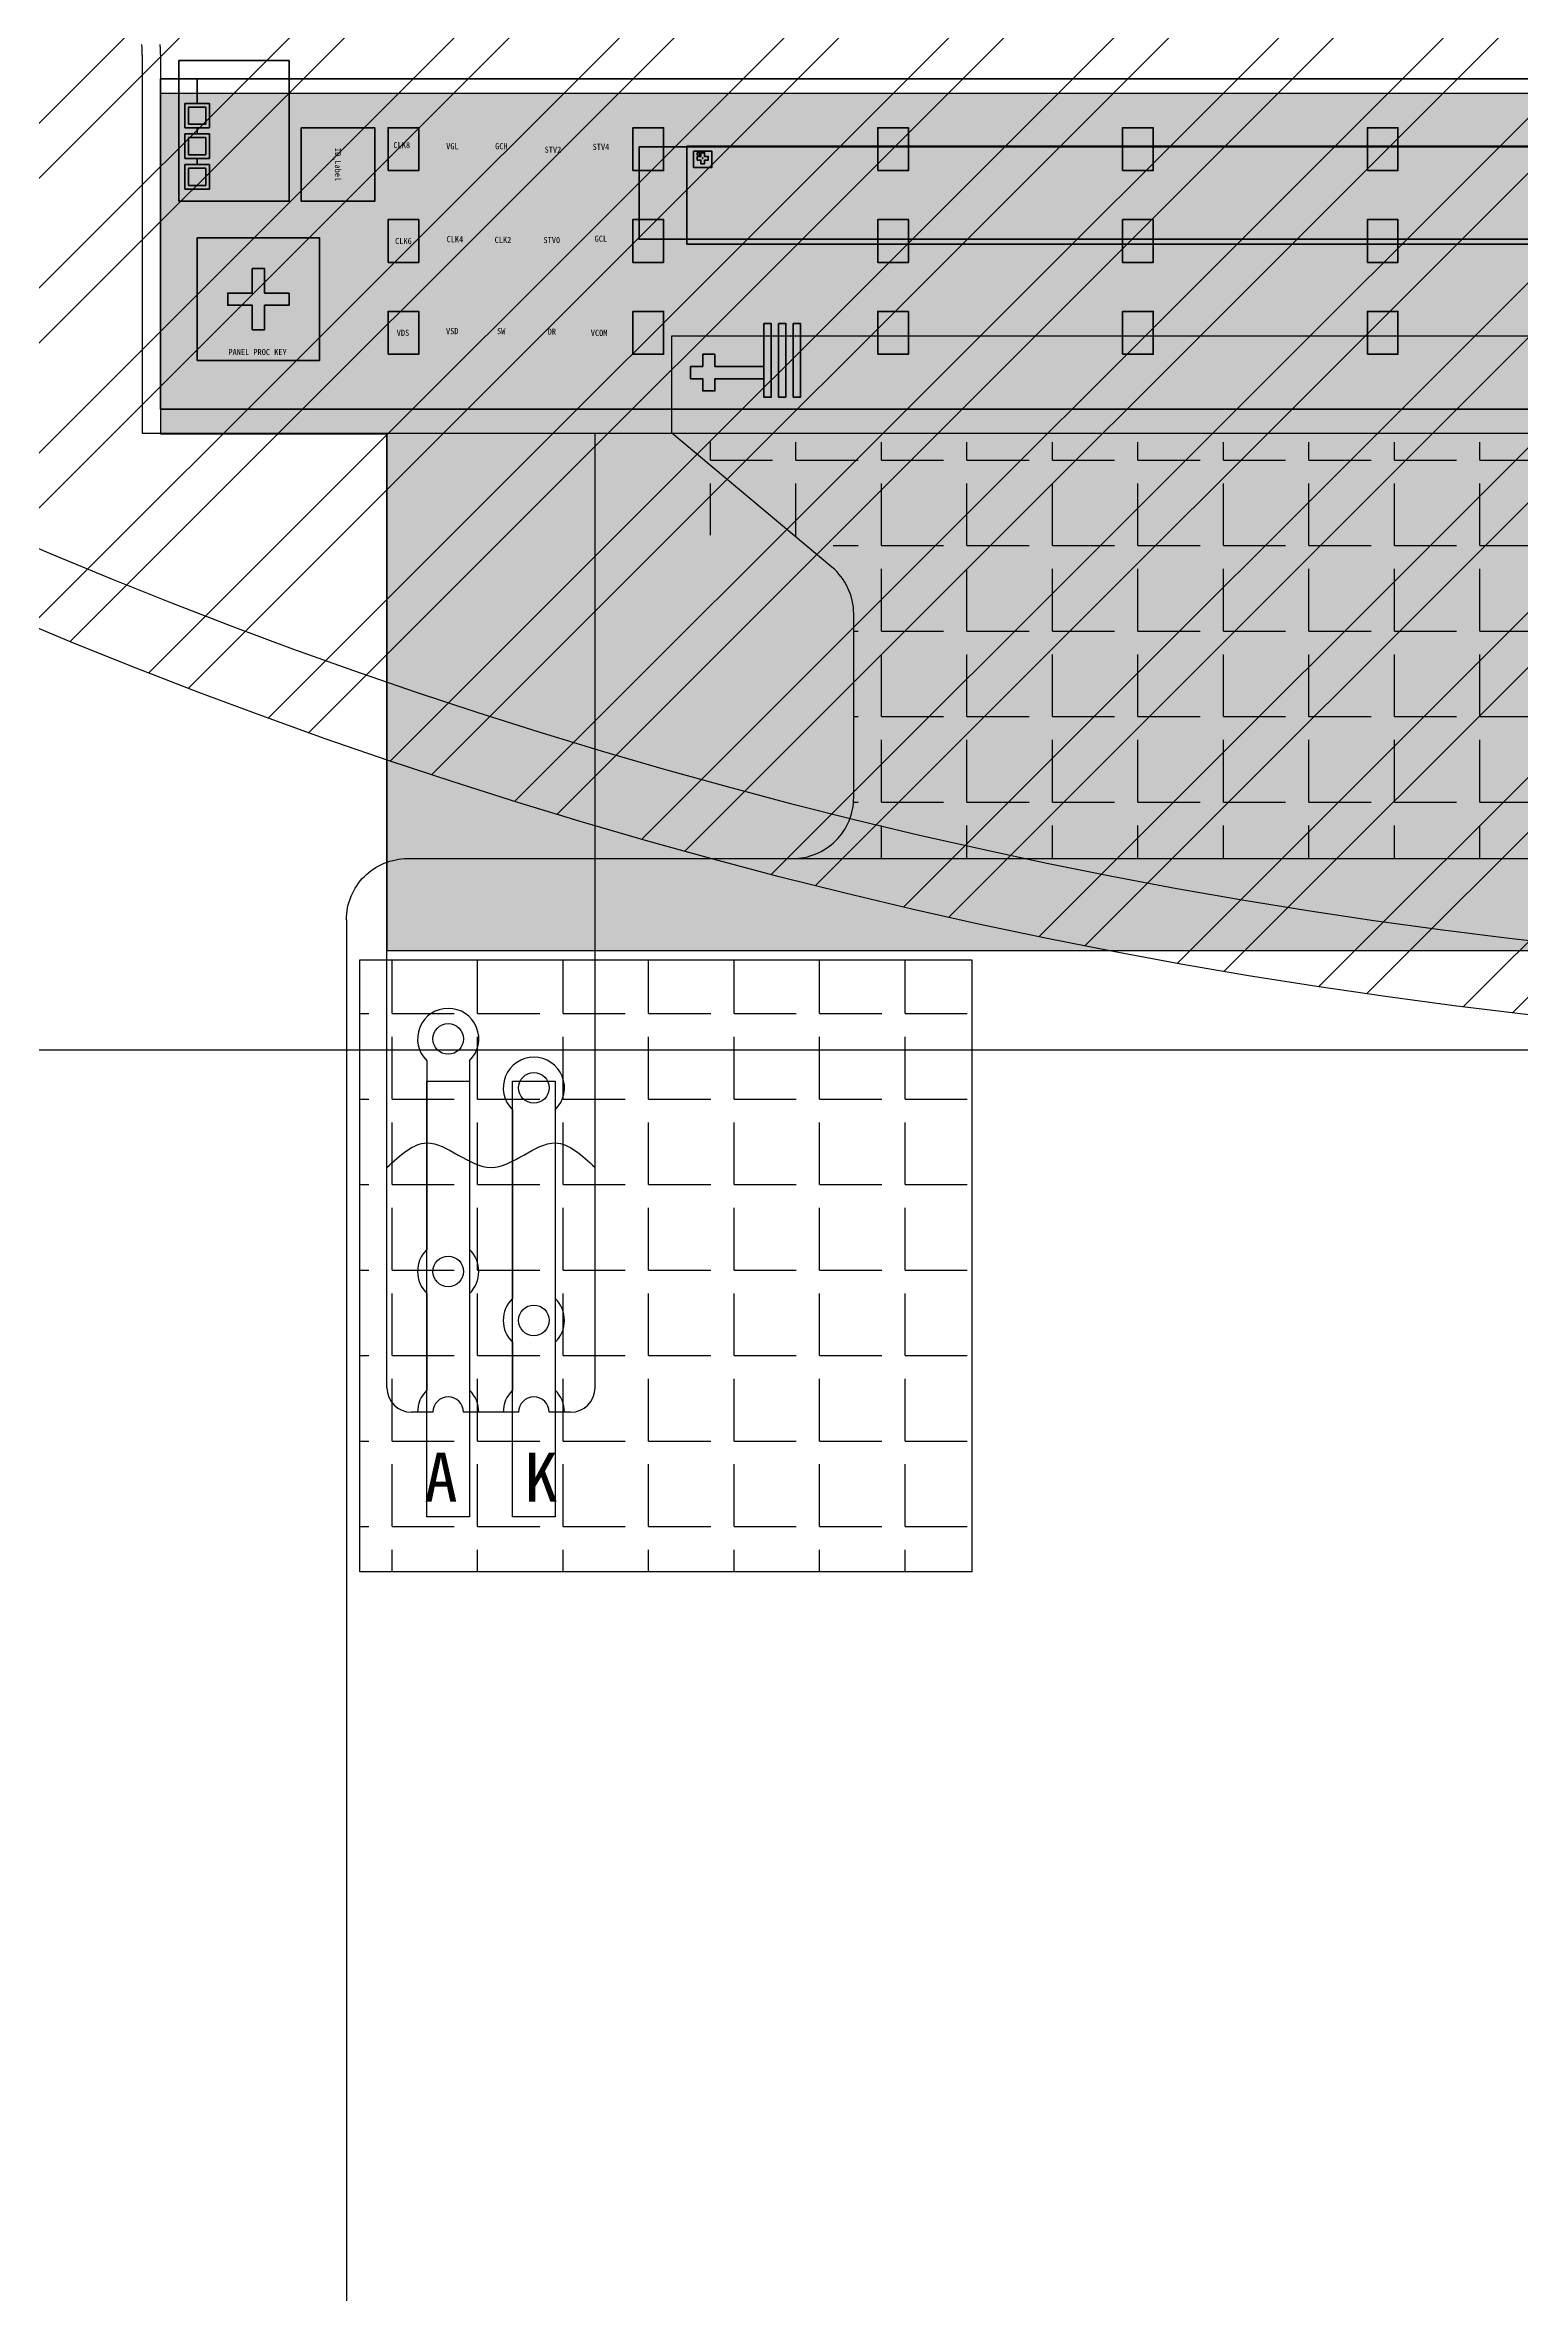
# Model space of a CAD drawing. Header units: millimetres. Extents: x 6107 to 6696, y -7540 to -7123.
# Drawn here: x 6220.71 to 6232.78, y -7377.37 to -7358.98 of the extents above; entities that cross this region are included whole.
import ezdxf
from ezdxf.enums import TextEntityAlignment as Align

# ---------------------------------------------------------------- set-up
doc = ezdxf.new("R2010")
doc.units = ezdxf.units.MM
doc.header["$LTSCALE"] = 32.67
doc.header["$PDMODE"] = 3
doc.header["$PDSIZE"] = 0.3125
doc.layers.get('0').update_dxf_attribs({"linetype": 'CONTINUOUS'})
doc.layers.get('Defpoints').update_dxf_attribs({"linetype": 'CONTINUOUS'})
for name, color, linetype in [('BL', 11, 'CONTINUOUS'), ('FPC', 5, 'CONTINUOUS'), ('ITO', 3, 'CONTINUOUS'), ('ITO.drawing', 3, 'CONTINUOUS'), ('L31.drawing', 2, 'CONTINUOUS'), ('L59.drawing', 7, 'CONTINUOUS'), ('LCD_FPC', 22, 'CONTINUOUS')]:
    doc.layers.add(name, color=color, linetype=linetype)
for name, color, linetype, lineweight in [('GATE.drawing', 3, 'CONTINUOUS', 100), ('hardFence.critical', 211, 'CONTINUOUS', 100), ('L190.P9', 7, 'CONTINUOUS', 100), ('LAYOUT.drawing', 140, 'CONTINUOUS', 100), ('OUTLINE.drawing', 190, 'CONTINUOUS', 100)]:
    doc.layers.add(name, color=color, linetype=linetype, lineweight=lineweight)
doc.styles.get("Standard").update_dxf_attribs({"font": 'txt', "width": 0.8})
doc.styles.add('宋', font='SimSun.ttf')
doc.styles.add('黑体', font='simhei.ttf')
doc.dimstyles.new('HJ', dxfattribs={"dimtxt": 3.5, "dimasz": 3.5, "dimexe": 1, "dimexo": 0.625, "dimgap": 0.5, "dimtad": 1, "dimtxsty": '黑体', "dimcen": 3.5, "dimclrd": 4, "dimclre": 4, "dimclrt": 4, "dimadec": 0, "dimazin": 0, "dimtfac": 1, "dimtmove": 0, "dimatfit": 3, "dimfxl": 1, "dimarcsym": 0})

# ---------------------------------------------------------------- blocks, each defined once
blk = doc.blocks.new('z_et_pad_unit')
at = {"layer": 'OUTLINE.drawing', "color": 3, "linetype": 'Continuous', "lineweight": 100}
blk.add_lwpolyline([(0, 0), (250, 0), (250, 350), (0, 350)], close=True, dxfattribs=at)
blk = doc.blocks.new('ST7701S_pad_location_Name_out_line')
at = {"layer": 'L59.drawing', "color": 4, "linetype": 'Continuous', "lineweight": 100}
blk.add_lwpolyline([(-12000, -400), (12000, -400), (12000, 400), (-12000, 400)], close=True, dxfattribs=at)
blk.add_lwpolyline([(-12000, -400), (12000, -400), (12000, 400), (-12000, 400)], close=True, dxfattribs=at)
blk.add_lwpolyline([(-12000, -400), (12000, -400), (12000, 400), (-12000, 400)], close=True, dxfattribs=at)
blk = doc.blocks.new('align_r')
at = {"layer": 'L31.drawing'}
for points in [[(-0.015, -0.045), (-0.015, -0.015), (-0.045, -0.015), (-0.045, 0.015), (-0.015, 0.015), (-0.015, 0.045), (0.015, 0.045), (0.015, 0.015), (0.045, 0.015), (0.045, -0.015), (0.015, -0.015), (0.015, -0.045), (-0.015, -0.045)], [(0.025, 0.025), (0.045, 0.025), (0.045, 0.045), (0.025, 0.045), (0.025, 0.025)]]:
    blk.add_lwpolyline(points, close=True, dxfattribs=at)
at = {"layer": 'L59.drawing'}
blk.add_lwpolyline([(-0.055, -0.055), (0.055, -0.055), (0.055, 0.055), (-0.055, 0.055), (-0.055, -0.055)], close=True, dxfattribs=at)
blk = doc.blocks.new('align_l')
at = {"layer": 'L31.drawing'}
for points in [[(-0.015, -0.045), (-0.015, -0.015), (-0.045, -0.015), (-0.045, 0.015), (-0.015, 0.015), (-0.015, 0.045), (0.015, 0.045), (0.015, 0.015), (0.045, 0.015), (0.045, -0.015), (0.015, -0.015), (0.015, -0.045), (-0.015, -0.045)], [(-0.045, 0.025), (-0.025, 0.025), (-0.025, 0.045), (-0.045, 0.045), (-0.045, 0.025)]]:
    blk.add_lwpolyline(points, close=True, dxfattribs=at)
at = {"layer": 'L59.drawing'}
blk.add_lwpolyline([(-0.055, -0.055), (0.055, -0.055), (0.055, 0.055), (-0.055, 0.055), (-0.055, -0.055)], close=True, dxfattribs=at)
blk = doc.blocks.new('ST7701S_pad_location_Name_pad_location')
at = {"color": 1, "linetype": 'Continuous', "lineweight": 100}
for name, p in [('ST7701S_pad_location_Name_out_line', (0, 0)), ('align_l', (-11870, 302)), ('align_r', (11870, 302))]:
    blk.add_blockref(name, p, dxfattribs=at)
blk = doc.blocks.new('A_MARK')
at = {"layer": 'hardFence.critical', "color": 211, "linetype": 'Continuous', "lineweight": 100}
for points in [[(-75, -75), (75, -75), (75, 56), (-75, 56)], [(-15, -45), (-15, -15), (-45, -15), (-45, 15), (-15, 15), (-15, 45), (15, 45), (15, 15), (45, 15), (45, -15), (15, -15), (15, -45)], [(-45, 25), (-25, 25), (-25, 45), (-45, 45)], [(-2, 0), (0, 0), (0, 2), (-2, 2)], [(-2, -2), (0, -2), (0, 0), (-2, 0)], [(0, 0), (2, 0), (2, 2), (0, 2)], [(0, -2), (2, -2), (2, 0), (0, 0)]]:
    blk.add_lwpolyline(points, close=True, dxfattribs=at)
blk = doc.blocks.new('JD9162_PAD')
at = {"layer": 'L190.P9', "color": 7, "linetype": 'Continuous', "lineweight": 100}
blk.add_lwpolyline([(-12390, -377), (12390, -377), (12390, 377), (-12390, 377)], close=True, dxfattribs=at)
at = {"color": 1, "linetype": 'Continuous', "lineweight": 100}
blk.add_blockref('A_MARK', (-11870, 285), dxfattribs=at)
at = {"color": 1, "linetype": 'Continuous', "lineweight": 100, "xscale": -1}
blk.add_blockref('A_MARK', (11870, 285), dxfattribs=at)
blk = doc.blocks.new('fpc_pad')
at = {"layer": 'OUTLINE.drawing', "color": 3, "linetype": 'Continuous', "lineweight": 100}
blk.add_lwpolyline([(0, 0), (60, 0), (60, 600), (0, 600)], close=True, dxfattribs=at)
blk = doc.blocks.new('fpc_pad_dummy')
at = {"layer": 'OUTLINE.drawing', "color": 3, "linetype": 'Continuous', "lineweight": 100}
blk.add_lwpolyline([(0, 0), (60, 0), (60, 600), (0, 600)], close=True, dxfattribs=at)
blk = doc.blocks.new('fpc_mark')
at = {"layer": 'GATE.drawing', "color": 3, "linetype": 'Continuous', "lineweight": 100}
blk.add_lwpolyline([(200, 300), (100, 300), (100, 200), (0, 200), (0, 100), (100, 100), (100, 0), (200, 0), (200, 100), (600, 100), (600, 200), (200, 200)], close=True, dxfattribs=at)
blk = doc.blocks.new('fpc_all')
at = {"color": 1, "linetype": 'Continuous', "lineweight": 100}
for name, p in [('fpc_pad', (1080.6, 0.6)), ('fpc_pad_dummy', (1200.6, 0.6)), ('fpc_pad_dummy', (23640.6, 0.6)), ('fpc_pad', (23760.6, 0.6)), ('fpc_mark', (480.6, 50.6))]:
    blk.add_blockref(name, p, dxfattribs=at)
at = {"color": 1, "linetype": 'Continuous', "lineweight": 100, "row_count": 1, "column_count": 186, "row_spacing": 601.2, "column_spacing": 120}
blk.add_blockref('fpc_pad', (1320.6, 0.6), dxfattribs=at)
at = {"color": 1, "linetype": 'Continuous', "lineweight": 100, "xscale": -1}
blk.add_blockref('fpc_mark', (24420.6, 50.6), dxfattribs=at)
blk = doc.blocks.new('align_mark_unit_Panel')
at = {"layer": 'GATE.drawing', "color": 3, "linetype": 'Continuous', "lineweight": 100}
blk.add_lwpolyline([(250, 50), (50, 50), (50, 250), (-50, 250), (-50, 50), (-250, 50), (-250, -50), (-50, -50), (-50, -250), (50, -250), (50, -50), (250, -50)], close=True, dxfattribs=at)
at = {"layer": 'OUTLINE.drawing', "color": 5, "linetype": 'Continuous', "lineweight": 100}
blk.add_lwpolyline([(-500, -500), (500, -500), (500, 500), (-500, 500)], close=True, dxfattribs=at)
at = {"layer": 'OUTLINE.drawing', "color": 6, "linetype": 'Continuous', "lineweight": 100}
blk.add_text('PANEL PROC KEY', height=50, dxfattribs=at).set_placement((-7, -432.1), align=Align.MIDDLE_CENTER)
blk = doc.blocks.new('ag_pad')
at = {"layer": 'GATE.drawing', "color": 3, "linetype": 'Continuous', "lineweight": 100}
for points in [[(-500, -725), (400, -725), (400, 275), (-350, 275), (-350, 75), (-250, 75), (-250, -125), (-350, -125), (-350, -175), (-250, -175), (-250, -375), (-350, -375), (-350, -425), (-250, -425), (-250, -625), (-450, -625), (-450, -425), (-350, -425), (-350, -375), (-450, -375), (-450, -175), (-350, -175), (-350, -125), (-450, -125), (-450, 75), (-350, 75), (-350, 275), (-500, 275)], [(-420, -95), (-280, -95), (-280, 45), (-420, 45)], [(-420, -345), (-280, -345), (-280, -205), (-420, -205)], [(-420, -595), (-280, -595), (-280, -455), (-420, -455)]]:
    blk.add_lwpolyline(points, close=True, dxfattribs=at)
at = {"layer": 'ITO.drawing', "color": 5, "linetype": 'Continuous', "lineweight": 100}
blk.add_lwpolyline([(-500, -725), (400, -725), (400, 425), (-500, 425)], close=True, dxfattribs=at)
at = {"layer": 'OUTLINE.drawing', "color": 190, "linetype": 'Continuous', "lineweight": 100}
blk.add_lwpolyline([(-500, -725), (400, -725), (400, 275), (-500, 275)], close=True, dxfattribs=at)
blk = doc.blocks.new('z_panel_id_shuzi')
at = {"layer": 'OUTLINE.drawing', "color": 5, "linetype": 'Continuous', "lineweight": 100}
blk.add_lwpolyline([(-200, -260), (400, -260), (400, 340), (-200, 340)], close=True, dxfattribs=at)
at = {"layer": 'OUTLINE.drawing', "color": 6, "linetype": 'Continuous', "lineweight": 100}
blk.add_text('ID_Label', height=50, dxfattribs=at).set_placement((99.99, 40), align=Align.MIDDLE_CENTER)
blk = doc.blocks.new('lcd1')
at = {"layer": 'LAYOUT.drawing', "color": 4, "linetype": 'Continuous', "lineweight": -3}
blk.add_lwpolyline([(492.809, -94.945), (492.811, -94.974), (492.812, -95.004), (492.814, -95.033), (492.815, -95.062), (492.817, -95.092), (492.818, -95.121), (492.821, -95.18), (492.822, -95.209), (492.823, -95.239), (492.824, -95.268), (492.825, -95.298), (492.826, -95.327), (492.827, -95.356), (492.828, -95.386), (492.829, -95.445), (492.83, -95.474), (492.831, -95.503), (492.831, -95.533), (492.832, -95.562), (492.832, -95.592), (492.832, -95.621), (492.833, -95.65), (492.833, -95.68), (492.833, -95.709), (492.833, -95.739), (492.833, -95.768), (492.833, -95.798), (492.833, -109.845), (655.833, -109.845)], dxfattribs=at)
blk.add_lwpolyline([(492.809, -94.945), (492.811, -94.974), (492.812, -95.004), (492.814, -95.033), (492.815, -95.062), (492.817, -95.092), (492.818, -95.121), (492.821, -95.18), (492.822, -95.209), (492.823, -95.239), (492.824, -95.268), (492.825, -95.298), (492.826, -95.327), (492.827, -95.356), (492.828, -95.386), (492.829, -95.445), (492.83, -95.474), (492.831, -95.503), (492.831, -95.533), (492.832, -95.562), (492.832, -95.592), (492.832, -95.621), (492.833, -95.65), (492.833, -95.68), (492.833, -95.709), (492.833, -95.739), (492.833, -95.768), (492.833, -95.798), (492.833, -109.845), (655.833, -109.845)], dxfattribs=at)
at = {"layer": 'LAYOUT.drawing', "color": 4, "linetype": 'Continuous', "lineweight": 0}
blk.add_lwpolyline([(492.809, -94.945), (492.811, -94.974), (492.812, -95.004), (492.814, -95.033), (492.815, -95.062), (492.817, -95.092), (492.818, -95.121), (492.821, -95.18), (492.822, -95.209), (492.823, -95.239), (492.824, -95.268), (492.825, -95.298), (492.826, -95.327), (492.827, -95.356), (492.828, -95.386), (492.829, -95.445), (492.83, -95.474), (492.831, -95.503), (492.831, -95.533), (492.832, -95.562), (492.832, -95.592), (492.832, -95.621), (492.833, -95.65), (492.833, -95.68), (492.833, -95.709), (492.833, -95.739), (492.833, -95.768), (492.833, -95.798), (492.833, -96.345), (655.833, -96.345)], dxfattribs=at)
at = {"layer": 'LAYOUT.drawing', "color": 140, "linetype": 'Continuous', "lineweight": 100}
blk.add_lwpolyline([(492.833, -109.845), (655.833, -109.845), (655.833, -96.345), (492.833, -96.345)], close=True, dxfattribs=at)
blk.add_lwpolyline([(492.833, -96.345), (655.833, -96.345)], dxfattribs=at)
at = {"color": 1, "linetype": 'Continuous', "lineweight": 100, "yscale": 0.005000000000000001, "zscale": 0.005000000000000001}
for name, p, xscale in [('ag_pad', (496.083, -97.72), 0.005000000000000001), ('JD9162_PAD', (574.333, -101.01), -0.005000000000000001), ('ST7701S_pad_location_Name_pad_location', (574.333, -101.095), -0.005000000000000001), ('align_mark_unit_Panel', (496.833, -105.345), 0.005000000000000001), ('fpc_all', (512.08, -109.348), 0.005000000000000001)]:
    blk.add_blockref(name, p, dxfattribs=dict(at, xscale=xscale))
at = {"color": 1, "linetype": 'Continuous', "lineweight": 100, "xscale": 0.005000000000000001, "yscale": 0.005000000000000001, "zscale": 0.005000000000000001, "rotation": 270}
blk.add_blockref('z_panel_id_shuzi', (499.883, -99.345), dxfattribs=at)
at = {"color": 1, "linetype": 'Continuous', "lineweight": 100, "xscale": 0.005000000000000001, "yscale": 0.005000000000000001, "zscale": 0.005000000000000001, "row_count": 1, "column_count": 5, "row_spacing": 3.500000000000001, "column_spacing": 2}
for p in [(502.133, -100.095), (502.133, -103.845), (502.133, -107.595)]:
    blk.add_blockref('z_et_pad_unit', p, dxfattribs=at)
at = {"layer": 'OUTLINE.drawing', "color": 6, "linetype": 'Continuous', "lineweight": 100}
for s, p in [('CLK8', (502.689, -99.051)), ('VGL', (504.758, -99.095)), ('GCH', (506.758, -99.095)), ('STV2', (508.863, -99.237)), ('STV4', (510.825, -99.122)), ('CLK6', (502.758, -102.97)), ('CLK4', (504.857, -102.893)), ('CLK2', (506.822, -102.922)), ('STV0', (508.818, -102.93)), ('GCL', (510.822, -102.872)), ('VDS', (502.738, -106.72)), ('VSD', (504.75, -106.651)), ('SW', (506.75, -106.651)), ('DR', (508.82, -106.671)), ('VCOM', (510.75, -106.723))]:
    blk.add_text(s, height=0.25, dxfattribs=at).set_placement(p, align=Align.MIDDLE_CENTER)
blk = doc.blocks.new('*D56')
at = {"color": 4, "lineweight": -2, "transparency": 16777216}
for p, q in [((6215.623, -7367.197), (6147.413, -7367.197)), ((6148.413, -7402.664), (6148.413, -7370.697)), ((6231.874, -7406.164), (6147.413, -7406.164))]:
    blk.add_line(p, q, dxfattribs=at)
at = {"color": 4, "transparency": 16777216}
for points in [[(6147.83, -7370.697), (6148.996, -7370.697), (6148.413, -7367.197)], [(6147.83, -7402.664), (6148.996, -7402.664), (6148.413, -7406.164)]]:
    blk.add_solid(points, dxfattribs=at)
at = {"layer": 'Defpoints', "color": 0, "transparency": 16777216}
for p in [(6148.413, -7367.197), (6216.248, -7367.197), (6232.499, -7406.164)]:
    blk.add_point(p, dxfattribs=at)
at = {"color": 4, "transparency": 16777216, "insert": (6145.868, -7398.382), "char_height": 3.5, "attachment_point": 5, "rotation": 90, "style": '黑体'}
blk.add_mtext('38,97%%P0.5', dxfattribs=at)
blk = doc.blocks.new('HSD')
at = {"layer": 'LAYOUT.drawing', "color": 0, "lineweight": -2, "elevation": 0}
blk.add_lwpolyline([(1370.244, 303.328), (1370.244, 303.323), (1370.244, 303.317), (1370.245, 303.312), (1370.245, 303.306), (1370.245, 303.301), (1370.245, 303.295), (1370.246, 303.289), (1370.246, 303.278), (1370.246, 303.273), (1370.247, 303.267), (1370.247, 303.261), (1370.247, 303.256), (1370.247, 303.25), (1370.247, 303.245), (1370.248, 303.239), (1370.248, 303.228), (1370.248, 303.222), (1370.248, 303.217), (1370.248, 303.211), (1370.248, 303.206), (1370.248, 303.2), (1370.248, 303.194), (1370.248, 303.189), (1370.248, 303.183), (1370.249, 303.178), (1370.249, 303.172), (1370.249, 303.166), (1370.249, 303.161), (1370.249, 300.152), (1403.149, 300.152)], dxfattribs=at)
blk = doc.blocks.new('JFD')
at = {"layer": 'LCD_FPC', "color": 30}
for p, q in [((1372.249, 292.352), (1372.249, 300.152)), ((1373.949, 292.352), (1373.949, 300.152)), ((1372.574, 295.023), (1372.574, 293.48)), ((1372.924, 295.023), (1372.924, 293.48)), ((1373.274, 294.623), (1373.274, 293.08)), ((1373.624, 294.623), (1373.624, 293.08)), ((1372.574, 293.123), (1372.574, 292.33)), ((1372.924, 293.123), (1372.924, 292.33)), ((1373.274, 292.723), (1373.274, 292.33)), ((1373.624, 292.723), (1373.624, 292.33)), ((1372.624, 292.152), (1372.449, 292.152)), ((1373.324, 292.152), (1372.874, 292.152)), ((1373.749, 292.152), (1373.574, 292.152))]:
    blk.add_line(p, q, dxfattribs=at)
for centre in [(1372.749, 295.202), (1373.449, 294.802), (1372.749, 293.302), (1373.449, 292.902)]:
    blk.add_circle(centre, 0.125, dxfattribs=at)
for centre, radius, start, end in [((1372.749, 295.202), 0.25, 314.427, 225.573), ((1373.449, 294.802), 0.25, 314.427, 225.573), ((1372.749, 293.302), 0.25, 134.427, 225.573), ((1372.749, 293.302), 0.25, 314.427, 45.573), ((1373.449, 292.902), 0.25, 134.427, 225.573), ((1373.449, 292.902), 0.25, 314.427, 45.573), ((1372.449, 292.352), 0.2, 180, 270), ((1373.749, 292.352), 0.2, 270, 0), ((1372.749, 292.152), 0.25, 134.427, 180), ((1372.749, 292.152), 0.125, 0, 180), ((1372.749, 292.152), 0.25, 360, 45.573), ((1373.449, 292.152), 0.25, 134.427, 180), ((1373.449, 292.152), 0.125, 0, 180), ((1373.449, 292.152), 0.25, 360, 45.573)]:
    blk.add_arc(centre, radius, start, end, dxfattribs=at)
blk.add_spline([(1372.249, 294.152), (1372.574, 294.352), (1373.099, 294.152), (1373.624, 294.352), (1373.949, 294.152)], degree=3, dxfattribs=at)
at = {"color": 0}
blk.add_blockref('HSD', (0, 0), dxfattribs=at)
at = {"layer": 'FPC', "color": 7, "lineweight": 5, "char_height": 0.4, "width": 0.62014, "style": '宋'}
for s, insert, attachment_point in [('A', (1372.554, 291.821), 1), ('K', (1373.644, 291.821), 3)]:
    blk.add_mtext(s, dxfattribs=dict(at, insert=insert, attachment_point=attachment_point))
blk = doc.blocks.new('dfasdsadasd')
at = {"layer": 'BL'}
h = blk.add_hatch(dxfattribs=at)
h.set_pattern_fill('MUDST', color=253, scale=0.02, style=0)
h.paths.add_polyline_path([(3844.164, -24.308), (3844.164, -27.088), (3846.014, -27.088), (3846.014, -31.31), (3874.074, -31.31), (3874.074, -27.088), (3876.834, -27.088), (3876.834, -24.308)])
at = {"layer": 'BL', "color": 253}
for p, q in [((3876.834, -24.308), (3844.164, -24.308)), ((3844.164, -24.314), (3844.164, -27.088)), ((3876.834, -27.088), (3876.834, -24.314)), ((3844.164, -27.088), (3846.014, -27.088)), ((3846.014, -27.088), (3846.014, -31.31)), ((3874.074, -27.088), (3876.834, -27.088)), ((3874.074, -31.31), (3874.074, -27.088)), ((3846.014, -31.31), (3874.074, -31.31))]:
    blk.add_line(p, q, dxfattribs=at)
blk = doc.blocks.new('A$C5AF141BB')
at = {"layer": 'BL'}
blk.add_blockref('dfasdsadasd', (-3860.464, 22.188), dxfattribs=at)
blk = doc.blocks.new('*D41')
at = {"color": 4, "lineweight": -2, "transparency": 16777216}
for p, q in [((6237.328, -7277.197), (6147.413, -7277.197)), ((6148.413, -7363.697), (6148.413, -7280.697)), ((6237.328, -7367.197), (6147.413, -7367.197))]:
    blk.add_line(p, q, dxfattribs=at)
at = {"color": 4, "transparency": 16777216}
for points in [[(6147.83, -7280.697), (6148.996, -7280.697), (6148.413, -7277.197)], [(6147.83, -7363.697), (6148.996, -7363.697), (6148.413, -7367.197)]]:
    blk.add_solid(points, dxfattribs=at)
at = {"layer": 'Defpoints', "color": 0, "transparency": 16777216}
for p in [(6148.413, -7277.197), (6237.953, -7277.197), (6237.953, -7367.197)]:
    blk.add_point(p, dxfattribs=at)
at = {"color": 4, "transparency": 16777216, "insert": (6146.075, -7323.134), "char_height": 3.5, "attachment_point": 5, "rotation": 90, "style": '黑体'}
blk.add_mtext('LENS OD 90%%P0.05', dxfattribs=at)

msp = doc.modelspace()

# ---------------------------------------------------------------- hatches: boundary and pattern name
h = msp.add_hatch()
h.set_pattern_fill('ANGLE', color=3, scale=0.1)
h.set_pattern_definition([(0, (5371.1804, -7638.2845), (0, 0.6985), [0.508, -0.1905]), (90, (5371.1804, -7638.2845), (-0.6985, 4e-17), [0.508, -0.1905])])
h.paths.add_polyline_path([(6226.095, -7362.976, 0.086991), (6226.231, -7363), (6226.916, -7363, -0.414214), (6227.316, -7363.4), (6227.316, -7365.132, -0.414214), (6226.816, -7365.632), (6250.568, -7365.632, -0.414214), (6250.068, -7365.132), (6250.068, -7362.23), (6226.095, -7362.23)])
h.paths.add_polyline_path([(6235.031, -7362.991), (6235.031, -7364.577), (6239.999, -7364.577), (6239.999, -7362.991)], flags=24)
h = msp.add_hatch()
h.set_pattern_fill('ANGLE', color=2, scale=0.1)
h.set_pattern_definition([(0, (5410.49035, -7637.219), (0, 0.6985), [0.508, -0.1905]), (90, (5410.49035, -7637.219), (-0.6985, 4e-17), [0.508, -0.1905])])
h.paths.add_polyline_path([(6228.28, -7366.46), (6223.28, -7366.46), (6223.28, -7371.46), (6228.28, -7371.46)])
at = {"layer": 'ITO', "true_color": 0x000000}
h = msp.add_hatch(dxfattribs=at)
h.set_pattern_fill('ANSI32', color=18, scale=0.1)
h.set_pattern_definition([(45, (1393.4258, 22.6993), (-0.67351921, 0.67351921), []), (45, (1393.8748, 22.6993), (-0.67351921, 0.67351921), [])])
h.paths.add_polyline_path([(6192.953, -7322.197, 1), (6282.953, -7322.197, 1)])
h.paths.add_polyline_path([(6273.217, -7322.197, -1), (6202.689, -7322.197, -1)], flags=16)

# ---------------------------------------------------------------- linework, layer by layer
at = {"color": 30, "lineweight": -3}
msp.add_line((6225.831, -7361.961), (6250.068, -7361.961), dxfattribs=at)
at = {"color": 0}
msp.add_line((6226.816, -7365.632), (6250.568, -7365.632), dxfattribs=at)
at = {"color": 30, "lineweight": -3}
msp.add_lwpolyline([(6223.172, -7366.132, -0.414214), (6223.672, -7365.632), (6226.816, -7365.632, 0.414214), (6227.316, -7365.132), (6227.316, -7363.633, 0.221971), (6227.137, -7363.25), (6225.831, -7362.156), (6225.831, -7361.361), (6250.068, -7361.361), (6250.068, -7365.132, 0.414214), (6250.568, -7365.632)], format="xyb", dxfattribs=at)
at = {"color": 2}
msp.add_lwpolyline([(6223.28, -7366.46), (6228.28, -7366.46), (6228.28, -7371.46), (6223.28, -7371.46)], close=True, dxfattribs=at)
at = {"color": 2, "lineweight": -3}
for points in [[(6224.178, -7371.012), (6223.828, -7371.012), (6223.828, -7367.452), (6224.178, -7367.452)], [(6224.878, -7371.012), (6224.528, -7371.012), (6224.528, -7367.452), (6224.878, -7367.452)]]:
    msp.add_lwpolyline(points, close=True, dxfattribs=at)
at = {"layer": 'ITO', "color": 30}
msp.add_lwpolyline([(6223.172, -7366.132), (6223.172, -7377.572, 0.414214), (6223.672, -7378.072), (6229.711, -7378.072, -0.414214), (6230.211, -7378.572), (6230.211, -7405.964, 0.414214), (6230.411, -7406.164), (6245.511, -7406.164, 0.414214), (6245.711, -7405.964), (6245.711, -7378.572, -0.414214), (6246.211, -7378.072), (6253.546, -7378.072, 0.414214), (6254.046, -7377.572), (6254.046, -7366.132, 0.414214), (6253.546, -7365.632), (6250.568, -7365.632)], format="xyb", dxfattribs=at)
at = {"layer": 'ITO', "color": 251, "true_color": 0x636466}
msp.add_circle((6237.953, -7322.197), 45, dxfattribs=at)
at = {"layer": 'ITO', "color": 7, "true_color": 0xffffff}
msp.add_arc((6237.953, -7322.197), 44.4, 5.1688, 354.8312, dxfattribs=at)

# ---------------------------------------------------------------- block references
at = {"color": 0}
for name, p in [('JFD', (4851.254, -7662.308)), ('A$C5AF141BB', (6237.953, -7357.261))]:
    msp.add_blockref(name, p, dxfattribs=at)
at = {"color": 6, "lineweight": -3, "xscale": 0.1999999999998181, "yscale": 0.1999999999998181, "zscale": 0.1999999999998181}
msp.add_blockref('lcd1', (6123.086, -7339.992), dxfattribs=at)

# ---------------------------------------------------------------- dimensions: what is measured, and where the dimension line sits
at = {"color": 1}
for base, p1, p2, angle, text, picture, middle in [((6148.413, -7277.197), (6237.953, -7367.197), (6237.953, -7277.197), 270, 'LENS OD <>%%P0.05', '*D41', (6148.413, -7323.134)), ((6148.413, -7367.197), (6232.499, -7406.164), (6216.248, -7367.197), 90, '<>%%P0.5', '*D56', (6148.413, -7398.382))]:
    dim = msp.add_linear_dim(base=base, p1=p1, p2=p2, angle=angle, text=text, dimstyle='HJ', dxfattribs=at)
    dim.commit()
    dim.dimension.update_dxf_attribs({"geometry": picture, "text_midpoint": middle, "dimtype": 160})

doc.saveas('drawing.dxf')
